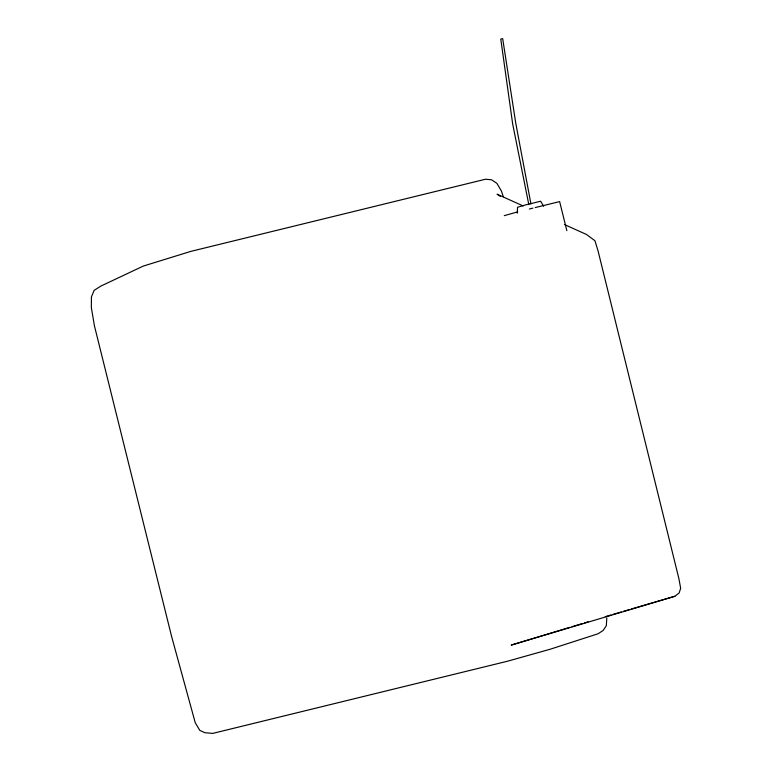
<?xml version="1.0" encoding="UTF-8"?>
<svg xmlns="http://www.w3.org/2000/svg" width="772" height="772" viewBox="0 0 772 772"><rect width="100%" height="100%" fill="white"/><g stroke="black" fill="none" stroke-linecap="round" stroke-linejoin="round"><path stroke-width="1.16" d="M517.327 213.12L517.52 207.282L525.192 205.014L540.661 201.231L543.642 206.24M606.802 617.938L606.319 625.696L603.077 630.531L597.982 633.793L550.06 649.271L507.426 661.247L212.725 733.4L204.802 732.696L199.784 730.36L195.248 722.717L171.683 636.765L94.377 325.62L91.347 307.517L91.424 296.902L94.126 290.397L100.765 286.132L143.303 266.07L190.79 251.392L485.511 179.229L491.513 179.78L496.869 183.311L501.433 191.06L503.296 196.696M569.746 627.375L511.247 645.093L674.834 596.283L679.128 592.983L680.653 588.322L678.935 578.788L598.049 250.871L594.932 240.719L586.421 234.447L564.631 224.633M572.033 626.681L582.358 623.554M584.655 622.859L588.09 621.817M504.261 215.658L517.78 211.846M605.277 616.645L610.98 614.975M613.257 614.309L621.238 611.974M623.525 611.308L629.219 609.639M631.506 608.963L674.834 596.283M529.409 209L532.902 208.141M535.228 207.571L559.642 201.598L566.851 230.693M523.223 205.97L497.072 194.187L500.546 196.493M528.801 204.551L512.656 123.877L500.777 39.082L502.678 38.6L515.744 123.115L530.962 204.03"/></g></svg>
